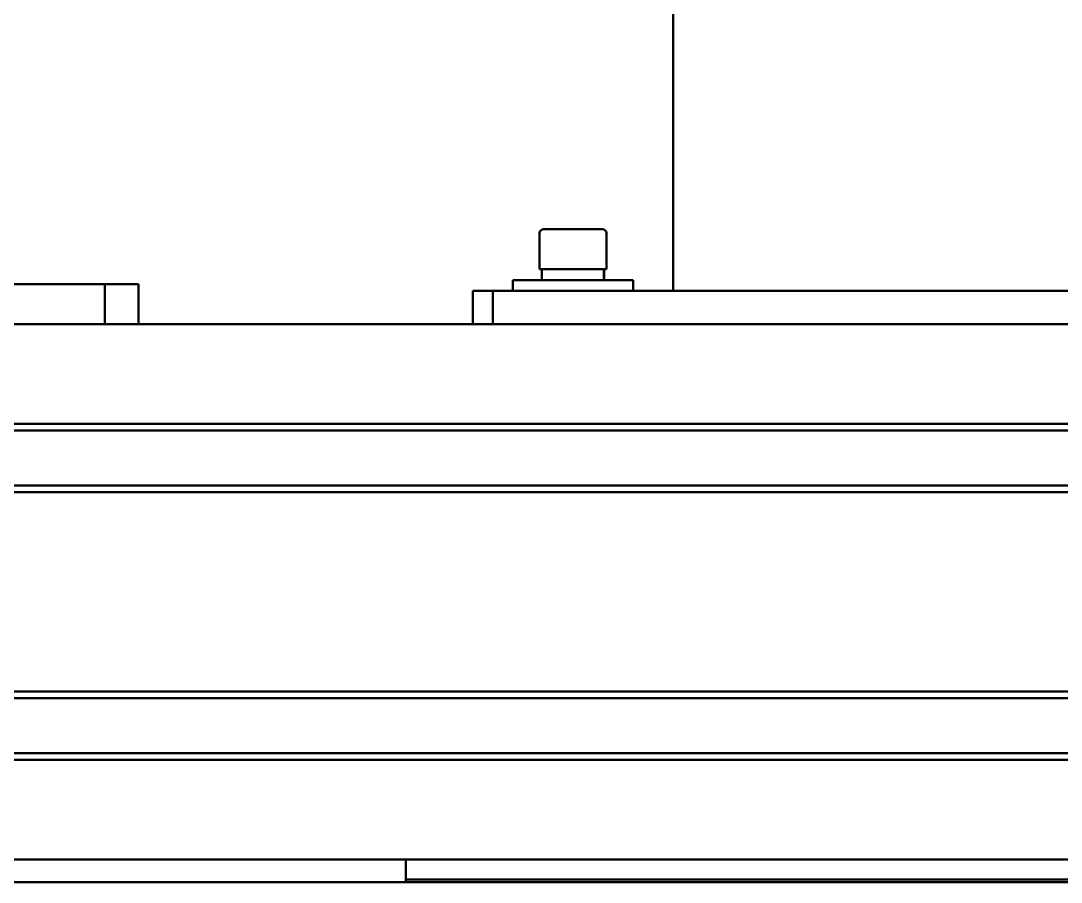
# Model space of a CAD drawing. Header units: millimetres. Extents: x 845401 to 948039, y 511594 to 550263.
# Drawn here: x 914046.6 to 914202.2, y 544386.8 to 544515.6 of the extents above; entities that cross this region are included whole.
import ezdxf

# ---------------------------------------------------------------- set-up
doc = ezdxf.new("R2010")
doc.units = ezdxf.units.MM
doc.layers.add('可见 (ISO)', color=7, linetype='Continuous', lineweight=50)

# ---------------------------------------------------------------- blocks, each defined once
blk = doc.blocks.new('A$C2A4E01FC')
at = {"layer": '可见 (ISO)', "color": 251}
for p, q in [((1787.5, 703.35), (1787.5, 450.35)), ((1768.1, 459.55), (1776.9, 459.55)), ((1767.5, 458.95), (1767.5, 453.55)), ((1777.5, 458.95), (1777.5, 453.55)), ((1767.5, 453.55), (1777.5, 453.55)), ((1767.85, 451.95), (1767.85, 453.55)), ((1777.15, 452.94), (1777.15, 453.55)), ((1702.5, 451.35), (1635.5, 451.35)), ((1707.5, 451.35), (1702.5, 451.35)), ((1702.5, 451.35), (1702.5, 445.35)), ((1707.5, 445.35), (1707.5, 451.35)), ((1763.5, 451.95), (1781.5, 451.95)), ((1763.5, 450.35), (1763.5, 451.95)), ((1781.5, 450.35), (1781.5, 451.95)), ((1757.5, 450.35), (1757.5, 445.35)), ((1760.5, 450.35), (1757.5, 450.35)), ((1760.5, 445.35), (1760.5, 450.35)), ((1760.5, 450.35), (1874.5, 450.35)), ((1791.5, 450.35), (1843.5, 450.35)), ((1635.5, 445.35), (1702.5, 445.35)), ((1702.5, 445.35), (1707, 445.35)), ((1757.5, 445.35), (1707, 445.35)), ((1757.5, 445.35), (1760.5, 445.35)), ((1760.5, 445.35), (1874.5, 445.35)), ((2817.5, 430.45), (1587.5, 430.45)), ((2817.5, 429.45), (1587.5, 429.45)), ((2817.5, 421.25), (1587.5, 421.25)), ((2817.5, 420.25), (1587.5, 420.25)), ((2817.5, 390.45), (1587.5, 390.45)), ((2817.5, 389.45), (1587.5, 389.45)), ((2817.5, 381.25), (1587.5, 381.25)), ((2817.5, 380.25), (1587.5, 380.25)), ((1597.5, 365.35), (1737.5, 365.35)), ((1737.5, 365.35), (1745.85, 365.35)), ((2659.15, 365.35), (1745.85, 365.35)), ((1747.5, 361.95), (1747.5, 365.35)), ((3156.5, 361.95), (612.5, 361.95)), ((1747.5, 362.35), (2649.5, 362.35))]:
    blk.add_line(p, q, dxfattribs=at)
for centre, start, end in [((1768.1, 458.95), 90, 180), ((1776.9, 458.95), 0, 90)]:
    blk.add_arc(centre, 0.6, start, end, dxfattribs=at)
for centre, start_param, end_param in [((1772.5, 450.97), 1.639668, 1.752411), ((1772.5, 452.94), 1.501925, 1.613793)]:
    blk.add_ellipse(centre, major_axis=(0, -14.31), ratio=0.32492, start_param=start_param, end_param=end_param, dxfattribs=at)

msp = doc.modelspace()

# ---------------------------------------------------------------- block references
msp.add_blockref('A$C2A4E01FC', (912356.69, 544024.87))

doc.saveas('drawing.dxf')
